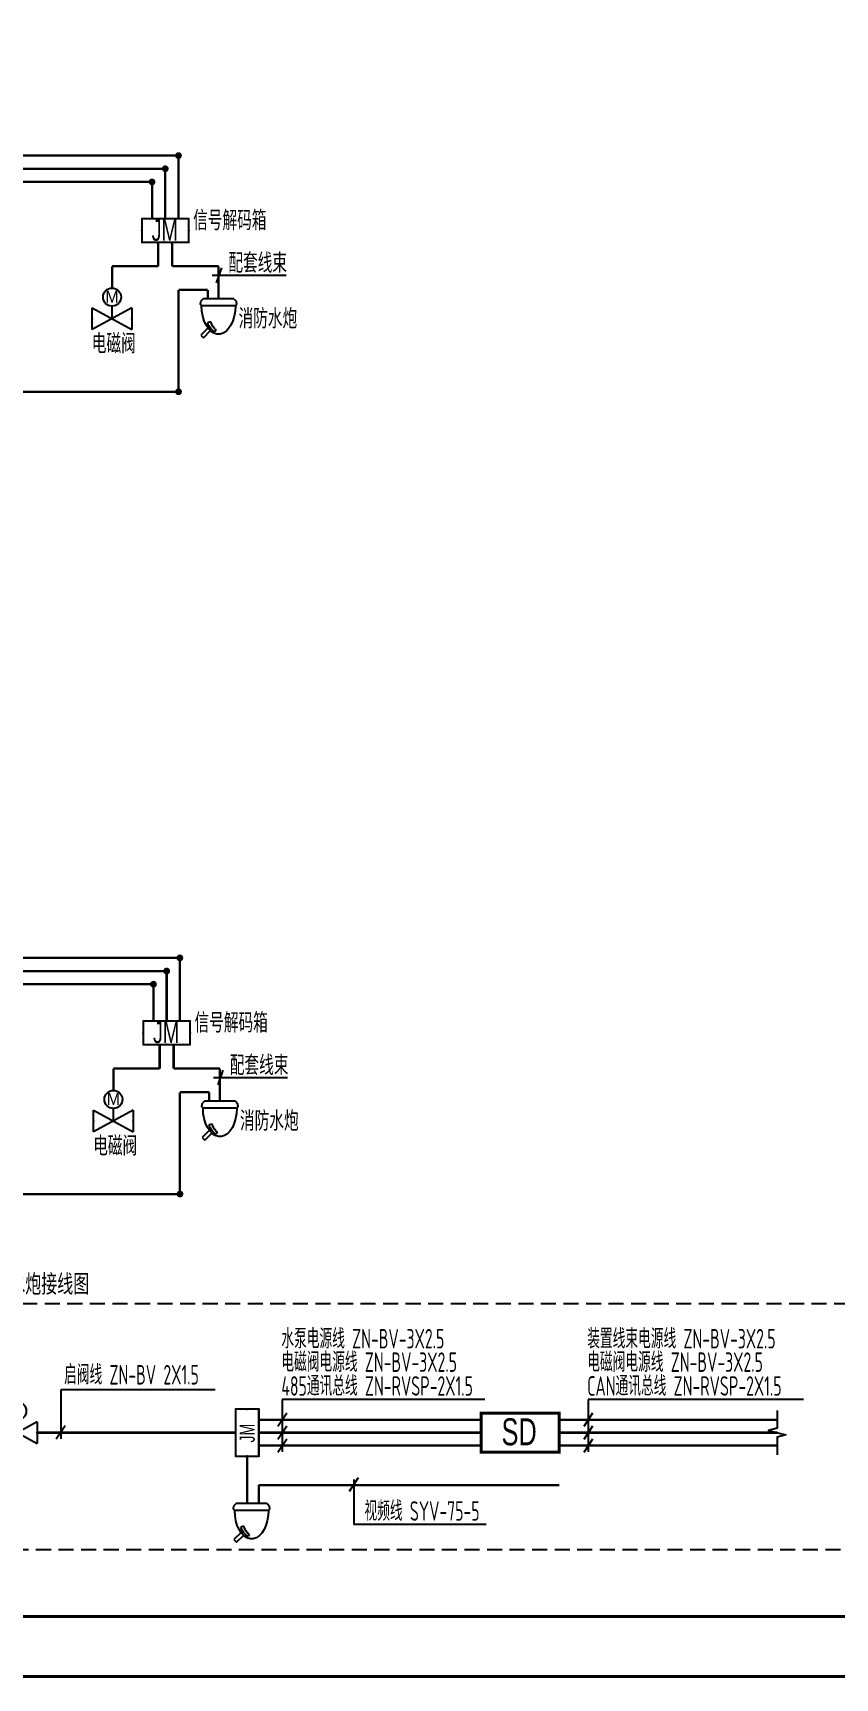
# Model space of a CAD drawing. Extents: x -1396510 to 1250330, y -1892470 to 1623980.
# Drawn here: x -503899 to -490562, y -1558415 to -1531044 of the extents above; entities that cross this region are included whole.
import ezdxf
from ezdxf.enums import TextEntityAlignment as Align

# ---------------------------------------------------------------- set-up
doc = ezdxf.new("R2010")
doc.units = 0
doc.header["$LTSCALE"] = 1000
doc.header["$MEASUREMENT"] = 0
doc.linetypes.add('CACHE', pattern=[0.375, 0.25, -0.125])
doc.linetypes.add('PHANTOM2', pattern=[1.25, 0.625, -0.125, 0.125, -0.125, 0.125, -0.125])
doc.layers.get('Defpoints').update_dxf_attribs({"color": 210})
for name, color, linetype in [('0-cxFrame', 155, 'Continuous'), ('EQUIP-动力', 3, 'Continuous'), ('EQUIP-消防', 3, 'Continuous'), ('SP-KDLA消防', 2, 'Continuous'), ('WIRE-照明', 1, 'Continuous'), ('标注', 6, 'Continuous'), ('电气标注', 6, 'Continuous')]:
    doc.layers.add(name, color=color, linetype=linetype)
doc.layers.add('0-cxText', color=131, linetype='Continuous', lineweight=25)
doc.layers.add('柱核对', color=221, linetype='Continuous', plot=False)
doc.styles.add('_TEL_DIM', font='SIMPLEX', dxfattribs={"width": 0.8, "height": 3.5, "bigfont": 'HZTXT'})
doc.styles.add('cx_tuming', font='simhei.ttf')
doc.styles.add('cx_tuqian1', font='')
doc.styles.add('HZTXT5', font='aa.shx', dxfattribs={"width": 0.7, "bigfont": 'hztxt.shx'})
doc.styles.add('KHZ', font='isocp.shx', dxfattribs={"width": 0.7, "bigfont": 'hztxt.shx'})
doc.styles.get("Standard").update_dxf_attribs({"font": 'gbenor.shx', "bigfont": 'gbcbig.shx'})
doc.styles.add('TG_LINETYPE', font='SIMPLEX', dxfattribs={"width": 0.8, "height": 3, "bigfont": 'HZTXT'})
doc.styles.add('宋体1', font='', dxfattribs={"width": 0.8})
doc.styles.add('黑体', font='simhei.ttf', dxfattribs={"height": 12})
doc.styles.get('cx_tuqian1').set_extended_font_data('SimSun')
doc.styles.get('宋体1').set_extended_font_data('NSimSun')
doc.linetypes.add('TG_TV', pattern='A,1,-0.6,["TV",TG_LINETYPE,S=0.1,R=0,X=-0.6,Y=-0.15],0', length=1.6)

# ---------------------------------------------------------------- blocks, each defined once
blk = doc.blocks.new('$equip$00001809')
for p, q in [((0.55, -0.55), (-0.55, -1.15)), ((-0.55, -0.55), (0.55, -1.15)), ((-0.55, -1.15), (-0.55, -0.55)), ((0, -0.85), (0, -0.5)), ((0.55, -0.55), (0.55, -1.15))]:
    blk.add_line(p, q)
blk.add_circle((0, -0.25), 0.25)
for p in [(0, 0), (-0.55, -0.85), (0, -0.85), (0.55, -0.85)]:
    blk.add_point(p)
at = {"color": 7, "style": '_TEL_DIM'}
blk.add_attdef('$TEXT$', text='', height=0.4, dxfattribs=at).set_placement((0, -0.25), align=Align.MIDDLE_CENTER)
at = {"color": 7, "style": '_TEL_DIM', "flags": 1}
blk.add_attdef('A', text='', height=0.00002, dxfattribs=at).set_placement((0, 0), align=Align.MIDDLE_CENTER)
blk = doc.blocks.new('$equip$00002770')
for p, q in [((-0.65, 0.65), (-0.65, 0)), ((0.65, 0.65), (-0.65, 0.65)), ((0.65, 0), (0.65, 0.65)), ((-0.65, 0), (0.65, 0))]:
    blk.add_line(p, q)
at = {"const_width": 0.05}
blk.add_lwpolyline([(-0.65, 0.65), (-0.65, 0), (0.65, 0), (0.65, 0.65), (-0.65, 0.65), (-0.65, 0)], dxfattribs=at)
for p in [(0, 0.65), (-0.65, 0.325), (0.65, 0.325), (0, 0)]:
    blk.add_point(p)
at = {"color": 7}
blk.add_attdef('$TEXT$', text='', height=0.4, dxfattribs=at).set_placement((-0.014, 0.343), align=Align.MIDDLE_CENTER)
at = {"color": 7, "flags": 1}
for tag, height, p in [('B', 0.4, (0.905, 0.246)), ('A', 0.00002, (0, 0))]:
    blk.add_attdef(tag, text='', height=height, dxfattribs=at).set_placement(p, align=Align.MIDDLE_CENTER)
blk = doc.blocks.new('A$C7E452847')
at = {"layer": 'SP-KDLA消防', "color": 0}
for p, q in [((-257, 0), (-300, -46)), ((-257, 0), (257, 0)), ((-300, -71), (-300, -46)), ((-300, -71), (-300, -95)), ((-280, -116), (-300, -95)), ((-280, -116), (280, -116)), ((-280, -116), (-276, -203)), ((-276, -203), (-261, -288)), ((257, 0), (300, -46)), ((261, -288), (276, -203)), ((276, -203), (280, -116)), ((280, -116), (300, -95)), ((300, -46), (300, -71)), ((300, -95), (300, -71)), ((-261, -288), (-238, -366)), ((-238, -366), (-207, -436)), ((-207, -436), (-169, -495)), ((-169, -495), (-125, -541)), ((-125, -541), (-77, -573)), ((41, -515), (67, -493)), ((41, -515), (60, -550)), ((60, -550), (96, -526)), ((67, -493), (90, -463)), ((77, -573), (125, -541)), ((90, -463), (111, -425)), ((96, -526), (130, -491)), ((111, -425), (128, -381)), ((125, -541), (169, -495)), ((128, -381), (182, -396)), ((130, -491), (158, -448)), ((250, -646), (136, -532)), ((158, -448), (182, -396)), ((169, -495), (207, -436)), ((176, -486), (293, -603)), ((207, -436), (238, -366)), ((238, -366), (261, -288)), ((-77, -573), (-26, -589)), ((-26, -589), (26, -589)), ((26, -589), (77, -573)), ((293, -603), (250, -646))]:
    blk.add_line(p, q, dxfattribs=at)
blk = doc.blocks.new('TK22.A1 L(Dragon)')
at = {"layer": '0-cxFrame', "color": 7, "const_width": 0.5}
blk.add_lwpolyline([(0, 0), (-841, 0), (-841, 594), (0, 594)], close=True, dxfattribs=at)
at = {"layer": '0-cxFrame', "const_width": 0.5}
blk.add_lwpolyline([(-80, 10), (-821, 10), (-821, 584), (-80, 584)], close=True, dxfattribs=at)
at = {"style": '黑体', "flags": 4}
blk.add_attdef('图幅', text='', height=3.3, dxfattribs=at).set_placement((-40, 3), align=Align.RIGHT)
at = {"layer": '0-cxText', "flags": 4}
for tag, height, style, p in [('建设单位', 3.5, 'cx_tuming', (-45, 240)), ('项目名称', 3.5, 'cx_tuming', (-45, 210)), ('子项名称', 3.5, 'cx_tuming', (-45, 180)), ('工程编号', 3.3, 'cx_tuqian1', (-35, 165)), ('图名1', 3.5, 'cx_tuming', (-45, 87)), ('图名2', 3.5, 'cx_tuming', (-45, 79)), ('图名3', 3.5, 'cx_tuming', (-45, 71)), ('出图日期', 3.3, 'cx_tuqian1', (-39, 60)), ('专业', 3.3, 'cx_tuqian1', (-55, 52)), ('图号', 3.3, 'cx_tuqian1', (-55, 44)), ('版次', 3.3, 'cx_tuqian1', (-20, 44))]:
    blk.add_attdef(tag, text='', height=height, dxfattribs=dict(at, style=style)).set_placement(p, align=Align.MIDDLE)
at = {"layer": 'Defpoints', "color": 6, "flags": 4}
for tag, height, style, p in [('tufu', 3.3, '黑体', (-12, 12)), ('dwfname', 4, 'cx_tuqian1', (-80, 3))]:
    blk.add_attdef(tag, text='', height=height, dxfattribs=dict(at, style=style)).set_placement(p, align=Align.RIGHT)

msp = doc.modelspace()

# ---------------------------------------------------------------- hatches: boundary and pattern name
at = {"layer": 'WIRE-照明', "linetype": 'PHANTOM2', "ltscale": 0.8}
h = msp.add_hatch(color=0, dxfattribs=at)
h.paths.add_polyline_path([(-501698.6, -1533247.6, -0.4142136), (-501641.7, -1533304.5), (-501698.6, -1533304.5)])
h.paths.add_polyline_path([(-501641.7, -1533304.5, -1), (-501755.6, -1533304.5)])
h.paths.add_polyline_path([(-501698.6, -1533247.6), (-501698.6, -1533304.5), (-501755.6, -1533304.5, -0.4142136)])
h = msp.add_hatch(color=0, dxfattribs=at)
h.paths.add_polyline_path([(-501478.9, -1533028.6, -0.4142136), (-501422, -1533085.5), (-501478.9, -1533085.5)])
h.paths.add_polyline_path([(-501422, -1533085.5, -1), (-501535.9, -1533085.5)])
h.paths.add_polyline_path([(-501478.9, -1533028.6), (-501478.9, -1533085.5), (-501535.9, -1533085.5, -0.4142136)])
h = msp.add_hatch(color=0, dxfattribs=at)
h.paths.add_polyline_path([(-501918.3, -1533466.7, -0.4142136), (-501861.4, -1533523.6), (-501918.3, -1533523.6)])
h.paths.add_polyline_path([(-501861.4, -1533523.6, -1), (-501975.2, -1533523.6)])
h.paths.add_polyline_path([(-501918.3, -1533466.7), (-501918.3, -1533523.6), (-501975.2, -1533523.6, -0.4142136)])
h = msp.add_hatch(color=0, dxfattribs=at)
h.paths.add_polyline_path([(-501477.7, -1536957.3, -0.4142136), (-501420.8, -1537014.2), (-501477.7, -1537014.2)])
h.paths.add_polyline_path([(-501420.8, -1537014.2, -1), (-501534.6, -1537014.2)])
h.paths.add_polyline_path([(-501477.7, -1536957.3), (-501477.7, -1537014.2), (-501534.6, -1537014.2, -0.4142136)])
h = msp.add_hatch(color=0, dxfattribs=at)
h.paths.add_polyline_path([(-501455.6, -1546376.3, -0.4142136), (-501398.7, -1546433.3), (-501455.6, -1546433.3)])
h.paths.add_polyline_path([(-501398.7, -1546433.3, -1), (-501512.6, -1546433.3)])
h.paths.add_polyline_path([(-501455.6, -1546376.3), (-501455.6, -1546433.3), (-501512.6, -1546433.3, -0.4142136)])
h = msp.add_hatch(color=0, dxfattribs=at)
h.paths.add_polyline_path([(-501675.3, -1546595.4, -0.4142136), (-501618.4, -1546652.3), (-501675.3, -1546652.3)])
h.paths.add_polyline_path([(-501618.4, -1546652.3, -1), (-501732.2, -1546652.3)])
h.paths.add_polyline_path([(-501675.3, -1546595.4), (-501675.3, -1546652.3), (-501732.2, -1546652.3, -0.4142136)])
h = msp.add_hatch(color=0, dxfattribs=at)
h.paths.add_polyline_path([(-501895, -1546814.4, -0.4142136), (-501838.1, -1546871.4), (-501895, -1546871.4)])
h.paths.add_polyline_path([(-501838.1, -1546871.4, -1), (-501951.9, -1546871.4)])
h.paths.add_polyline_path([(-501895, -1546814.4), (-501895, -1546871.4), (-501951.9, -1546871.4, -0.4142136)])
h = msp.add_hatch(color=0, dxfattribs=at)
h.paths.add_polyline_path([(-501454.4, -1550305.1, -0.4142136), (-501397.4, -1550362), (-501454.4, -1550362)])
h.paths.add_polyline_path([(-501397.4, -1550362, -1), (-501511.3, -1550362)])
h.paths.add_polyline_path([(-501454.4, -1550305.1), (-501454.4, -1550362), (-501511.3, -1550362, -0.4142136)])

# ---------------------------------------------------------------- linework, layer by layer
at = {"layer": 'WIRE-照明', "linetype": 'Continuous', "const_width": 40}
for points in [[(-501478.9, -1533085.5), (-521762.5, -1533085.5)], [(-501698.6, -1533304.5), (-521762.5, -1533304.5)], [(-501698.6, -1534137.8), (-501698.6, -1533304.5)], [(-501478.9, -1534137.8), (-501478.9, -1533085.5)], [(-501918.3, -1533523.6), (-521762.5, -1533523.6)], [(-501918.3, -1534137.8), (-501918.3, -1533523.6)], [(-501814.7, -1534527.8), (-501814.7, -1534926.3)], [(-501582.6, -1534527.8), (-501582.6, -1534926.3)], [(-501814.7, -1534926.3), (-502583.7, -1534926.3)], [(-502583.7, -1534926.3), (-502583.7, -1535290)], [(-501582.6, -1534926.3), (-500813.6, -1534926.3)], [(-500813.6, -1534926.3), (-500813.6, -1535469.5)], [(-500991.8, -1535319.5), (-500991.8, -1535469.5)], [(-501455.6, -1546433.3), (-521762.5, -1546433.3)], [(-501455.6, -1547485.6), (-501455.6, -1546433.3)], [(-501675.3, -1546652.3), (-521762.5, -1546652.3)], [(-501675.3, -1547485.6), (-501675.3, -1546652.3)], [(-501895, -1546871.4), (-521762.5, -1546871.4)], [(-501895, -1547485.6), (-501895, -1546871.4)], [(-501791.4, -1547875.6), (-501791.4, -1548274.1)], [(-501559.2, -1547875.6), (-501559.2, -1548274.1)], [(-501791.4, -1548274.1), (-502560.4, -1548274.1)], [(-502560.4, -1548274.1), (-502560.4, -1548637.8)], [(-501559.2, -1548274.1), (-500790.3, -1548274.1)], [(-500790.3, -1548274.1), (-500790.3, -1548817.3)], [(-500968.5, -1548667.3), (-500968.5, -1548817.3)], [(-496447.6, -1554117), (-500140.3, -1554117)], [(-491521.4, -1554117), (-495147.6, -1554117)], [(-500530.3, -1554331.3), (-503830.6, -1554331.3)], [(-496447.6, -1554331.3), (-500140.3, -1554331.3)], [(-491521.4, -1554331.3), (-495147.6, -1554331.3)], [(-496447.6, -1554545.6), (-500140.3, -1554545.6)], [(-491521.4, -1554545.6), (-495147.6, -1554545.6)], [(-500335.3, -1554721.3), (-500335.3, -1555508.1)], [(-500145, -1555205), (-500145, -1555508.1)], [(-500145, -1555205), (-495148.2, -1555205)]]:
    msp.add_lwpolyline(points, dxfattribs=at)
at = {"layer": 'WIRE-照明', "linetype": 'TG_TV', "ltscale": 0.5, "const_width": 40}
for points in [[(-501477.7, -1535319.5), (-500991.8, -1535319.5)], [(-501477.7, -1535319.5), (-501477.7, -1537014.2)], [(-524006.8, -1537014.2), (-501477.7, -1537014.2)], [(-501454.4, -1548667.3), (-500968.5, -1548667.3)], [(-501454.4, -1548667.3), (-501454.4, -1550362)], [(-524006.8, -1550362), (-501454.4, -1550362)]]:
    msp.add_lwpolyline(points, dxfattribs=at)
at = {"layer": '柱核对', "color": 0}
for p, q in [((-500918.7, -1535076.8), (-499687.7, -1535076.8)), ((-500766.1, -1534953.7), (-500850.7, -1535199.8)), ((-500742.8, -1548301.4), (-500827.4, -1548547.6)), ((-500895.4, -1548424.5), (-499664.4, -1548424.5)), ((-500867.7, -1553620.6), (-503436.7, -1553620.6)), ((-503436.7, -1553620.6), (-503436.7, -1554432.9)), ((-496384.4, -1553781.1), (-499752.4, -1553781.1)), ((-499752.4, -1553781.1), (-499752.4, -1554651.4)), ((-491085.6, -1553781.1), (-494666.2, -1553781.1)), ((-494666.2, -1553781.1), (-494666.2, -1554651.4)), ((-499679.1, -1554007.3), (-499825.7, -1554230.2)), ((-494592.9, -1554007.3), (-494739.5, -1554230.2)), ((-503363.4, -1554219.8), (-503510, -1554442.7)), ((-499679.1, -1554223.5), (-499825.7, -1554446.4)), ((-494592.9, -1554223.5), (-494739.5, -1554446.4)), ((-499679.1, -1554438.3), (-499825.7, -1554661.2)), ((-494592.9, -1554438.3), (-494739.5, -1554661.2)), ((-498492.5, -1555086), (-498639.1, -1555308.9)), ((-498565.8, -1555109.6), (-498565.8, -1555861.1)), ((-496365.4, -1555861.1), (-498565.8, -1555861.1))]:
    msp.add_line(p, q, dxfattribs=at)
at = {"layer": '柱核对', "color": 3}
msp.add_lwpolyline([(-491525.4, -1553962.3), (-491525.4, -1554256.3), (-491670.3, -1554295.1), (-491380.6, -1554367.5), (-491525.4, -1554406.3), (-491525.4, -1554700.3)], dxfattribs=at)
at = {"layer": '标注', "linetype": 'CACHE'}
msp.add_lwpolyline([(-504827.2, -1552180.3), (-489723.2, -1552180.3), (-489723.2, -1556280), (-504827.2, -1556280)], close=True, dxfattribs=at)

# ---------------------------------------------------------------- block references
at = {"layer": '0-cxFrame', "xscale": 100, "yscale": 100, "zscale": 100}
msp.add_blockref('TK22.A1 L(Dragon)', (-471840, -1558390), dxfattribs=at)
at = {"layer": 'EQUIP-动力'}
ref = msp.add_blockref('$equip$00001809', (-502583.7, -1535290), dxfattribs=dict(at, xscale=600, yscale=600, zscale=600, rotation=1.121355655558141e-07))
ref.add_attrib('$TEXT$', 'M', dxfattribs={"layer": '0', "color": 7, "height": 200, "rotation": 0.00001, "style": 'HZTXT5'}).set_placement((-502583.7, -1535432.5), align=Align.MIDDLE_CENTER)
ref = msp.add_blockref('$equip$00001809', (-502560.4, -1548637.8), dxfattribs=dict(at, xscale=600, yscale=600, zscale=600, rotation=1.121355655558141e-07))
ref.add_attrib('$TEXT$', 'M', dxfattribs={"layer": '0', "color": 7, "height": 200, "rotation": 0.00001, "style": 'HZTXT5'}).set_placement((-502560.4, -1548780.3), align=Align.MIDDLE_CENTER)
ref = msp.add_blockref('$equip$00001809', (-504160.6, -1553821.3), dxfattribs=dict(at, xscale=600, yscale=600, zscale=600, rotation=1.121355655558141e-07))
ref.add_attrib('$TEXT$', 'M', dxfattribs={"layer": '0', "color": 7, "height": 200, "rotation": 0.00001, "style": 'HZTXT5'}).set_placement((-504160.6, -1553973.5), align=Align.MIDDLE_CENTER)
at = {"layer": 'EQUIP-消防'}
ref = msp.add_blockref('$equip$00002770', (-501698.6, -1534527.8), dxfattribs=dict(at, xscale=600, yscale=600, zscale=600, rotation=1.121355655558141e-07))
ref.add_attrib('$TEXT$', 'JM', dxfattribs={"layer": '0', "color": 7, "height": 350, "rotation": 0.00001, "style": 'HZTXT5', "width": 0.7}).set_placement((-501707.1, -1534328.7), align=Align.MIDDLE_CENTER)
at = {"layer": 'EQUIP-消防', "color": 2, "xscale": -1, "rotation": 1.121355808209046e-07}
for p in [(-500813.6, -1535469.5), (-500790.3, -1548817.3), (-500262.9, -1555508.1)]:
    msp.add_blockref('A$C7E452847', p, dxfattribs=at)
at = {"layer": 'EQUIP-消防'}
ref = msp.add_blockref('$equip$00002770', (-501675.3, -1547875.6), dxfattribs=dict(at, xscale=600, yscale=600, zscale=600, rotation=1.121355655558141e-07))
ref.add_attrib('$TEXT$', 'JM', dxfattribs={"layer": '0', "color": 7, "height": 350, "rotation": 0.00001, "style": 'HZTXT5', "width": 0.7}).set_placement((-501683.8, -1547676.4), align=Align.MIDDLE_CENTER)
ref = msp.add_blockref('$equip$00002770', (-500140.3, -1554331.3), dxfattribs=dict(at, xscale=600.0000000000001, yscale=600.0000000000001, zscale=600.0000000000001, rotation=90.00000011213554))
ref.add_attrib('$TEXT$', 'JM', dxfattribs={"layer": '0', "color": 7, "height": 250, "rotation": 90, "style": 'HZTXT5', "width": 0.7}).set_placement((-500335.7, -1554339.8), align=Align.MIDDLE_CENTER)
ref = msp.add_blockref('$equip$00002770', (-495797.6, -1554656.3), dxfattribs=dict(at, xscale=1000, yscale=1000, zscale=1000, rotation=1.121355622989261e-07))
ref.add_attrib('$TEXT$', 'SD', dxfattribs={"layer": '0', "color": 7, "height": 450, "rotation": 0.00001, "style": 'HZTXT5', "width": 0.7}).set_placement((-495814.9, -1554317.5), align=Align.MIDDLE_CENTER)

# ---------------------------------------------------------------- texts
at = {"layer": 'EQUIP-消防', "style": '宋体1', "width": 0.65}
msp.add_text('消防水炮接线图', height=300, rotation=0.00001, dxfattribs=at).set_placement((-504825.2, -1552003.7))
at = {"layer": 'EQUIP-消防', "color": 0, "style": 'KHZ', "width": 0.65}
for s, p in [('水泵电源线 ZN-BV-3X2.5', (-499768.7, -1552931.3)), ('装置线束电源线 ZN-BV-3X2.5', (-494682.5, -1552931.3)), ('电磁阀电源线 ZN-BV-3X2.5', (-499768.7, -1553320.7)), ('电磁阀电源线 ZN-BV-3X2.5', (-494682.5, -1553320.7)), ('启阀线 ZN-BV 2X1.5', (-503380.4, -1553530.6)), ('485通讯总线 ZN-RVSP-2X1.5', (-499768.7, -1553717.5)), ('CAN通讯总线 ZN-RVSP-2X1.5', (-494682.5, -1553717.5)), ('视频线 SYV-75-5', (-498386.5, -1555797.5))]:
    msp.add_text(s, height=325, rotation=0.00001, dxfattribs=at).set_placement(p)
at = {"layer": '电气标注', "color": 0, "style": 'HZTXT5', "width": 0.75}
for s, p in [('信号解码箱', (-501234.9, -1534327.9)), ('配套线束', (-500649.3, -1535035.3)), ('消防水炮', (-500480.1, -1535961.9)), ('电磁阀', (-502920.1, -1536376.7)), ('信号解码箱', (-501211.6, -1547675.7)), ('配套线束', (-500626, -1548383)), ('消防水炮', (-500456.8, -1549309.7)), ('电磁阀', (-502896.8, -1549724.5))]:
    msp.add_text(s, height=325, rotation=0.00001, dxfattribs=at).set_placement(p)

doc.saveas('drawing.dxf')
